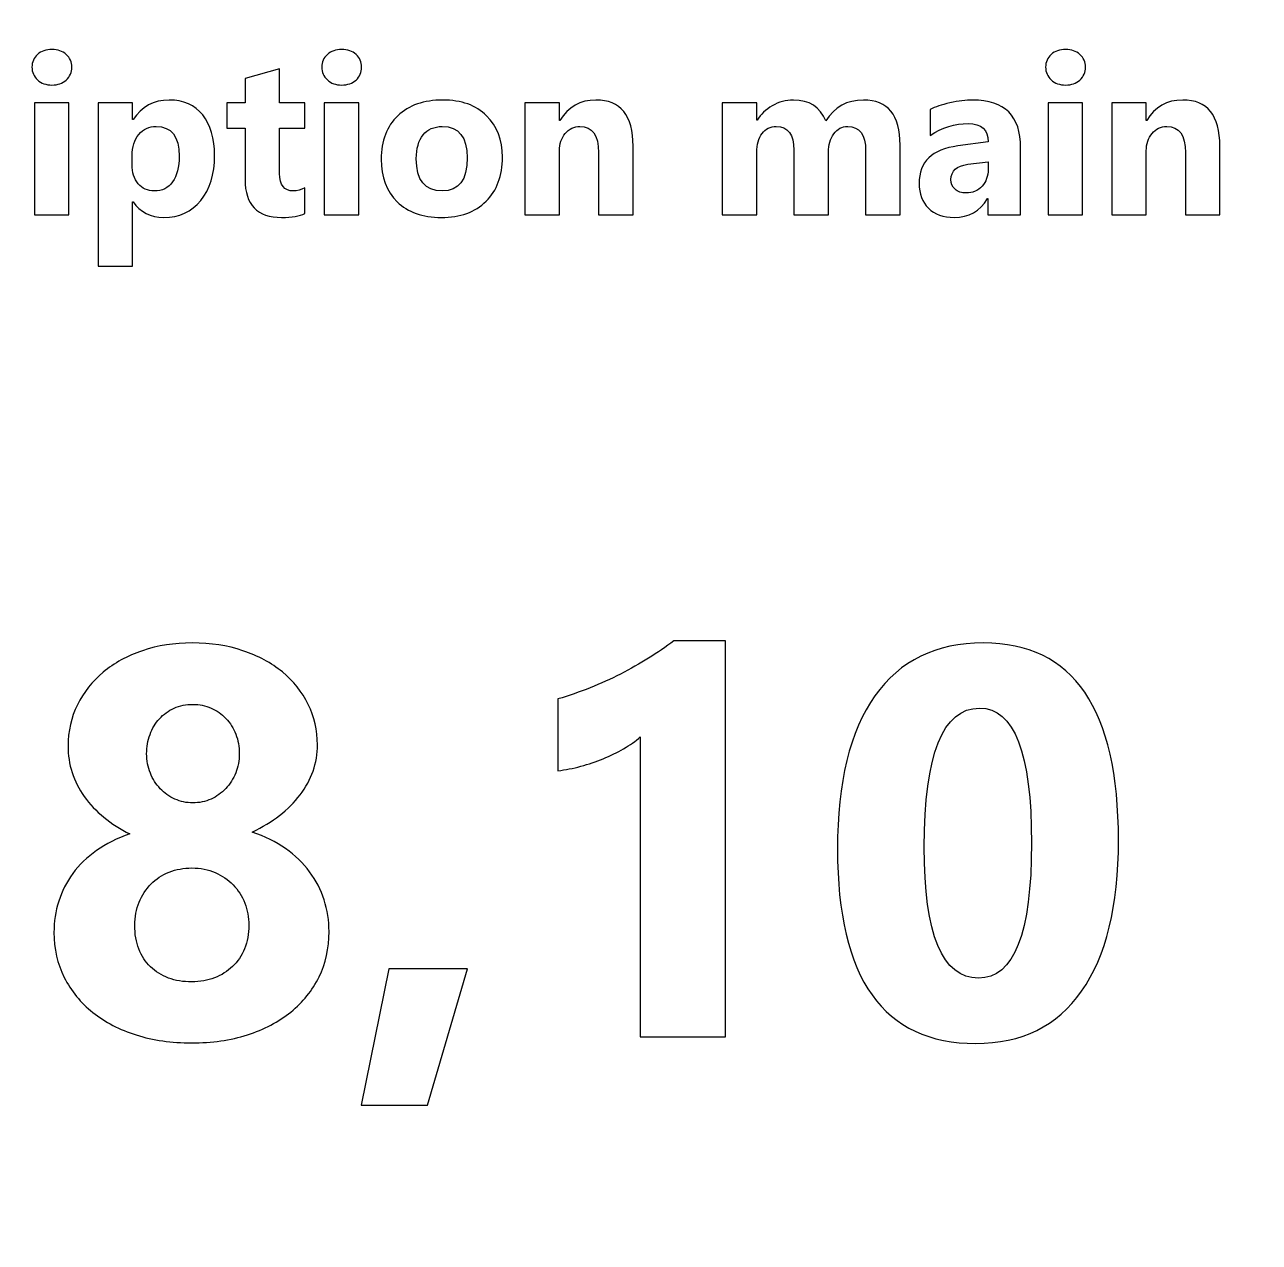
# Model space of a CAD drawing. Header units: centimetres. Extents: x -8 to 8, y -13.2 to 13.9.
# Drawn here: x -4.886 to -3.784, y -3.829 to -2.742 of the extents above; entities that cross this region are included whole.
import ezdxf

# ---------------------------------------------------------------- set-up
doc = ezdxf.new("R2010")
doc.units = ezdxf.units.CM
doc.header["$MEASUREMENT"] = 0
doc.layers.add('Layer 1', color=7, linetype='Continuous')

msp = doc.modelspace()

# ---------------------------------------------------------------- linework, layer by layer
at = {"layer": 'Layer 1', "lineweight": 100}
for points in [[(-5.85, -7.30005), (-5.85, -7.30005), (-5.85, 7.29995), (-5.85, 7.29995), (-5.85, 7.29995), (-5.85, 7.57609), (-5.62614, 7.79995), (-5.35, 7.79995), (-5.35, 7.79995), (-5.35, 7.79995), (5.35, 7.79995), (5.35, 7.79995), (5.35, 7.79995), (5.62614, 7.79995), (5.85, 7.57609), (5.85, 7.29995), (5.85, 7.29995), (5.85, 7.29995), (5.85, -7.30005), (5.85, -7.30005), (5.85, -7.30005), (5.85, -7.57619), (5.62614, -7.80005), (5.35, -7.80005), (5.35, -7.80005), (5.35, -7.80005), (-5.35, -7.80005), (-5.35, -7.80005), (-5.35, -7.80005), (-5.62614, -7.80005), (-5.85, -7.57619), (-5.85, -7.30005)], [(-5.85, -7.30005), (-5.85, -7.30005), (-5.85, 7.29995), (-5.85, 7.29995), (-5.85, 7.29995), (-5.85, 7.57609), (-5.62614, 7.79995), (-5.35, 7.79995), (-5.35, 7.79995), (-5.35, 7.79995), (2.95, 7.79995), (2.95, 7.79995), (2.95, 7.79995), (3.22614, 7.79995), (3.45, 7.57609), (3.45, 7.29995), (3.45, 7.29995), (3.45, 7.29995), (3.45, -7.30005), (3.45, -7.30005), (3.45, -7.30005), (3.45, -7.57619), (3.22614, -7.80005), (2.95, -7.80005), (2.95, -7.80005), (2.95, -7.80005), (-5.35, -7.80005), (-5.35, -7.80005), (-5.35, -7.80005), (-5.62614, -7.80005), (-5.85, -7.57619), (-5.85, -7.30005)]]:
    msp.add_open_spline(points, degree=3, knots=[0, 0, 0, 0, 0.1111111, 0.1111111, 0.1111111, 0.1111111, 0.2222222, 0.2222222, 0.2222222, 0.2222222, 0.3333333, 0.3333333, 0.3333333, 0.3333333, 0.4444444, 0.4444444, 0.4444444, 0.4444444, 0.5555556, 0.5555556, 0.5555556, 0.5555556, 0.6666667, 0.6666667, 0.6666667, 0.6666667, 0.7777778, 0.7777778, 0.7777778, 0.7777778, 1, 1, 1, 1], dxfattribs=at)
at = {"layer": 'Layer 1'}
for points, knots in [([(-4.86198, -2.79548), (-4.86718, -2.79548), (-4.87145, -2.79395), (-4.87475, -2.79085), (-4.87475, -2.79085), (-4.87808, -2.78775), (-4.87975, -2.78398), (-4.87975, -2.77948), (-4.87975, -2.77948), (-4.87975, -2.77485), (-4.87808, -2.77108), (-4.87475, -2.76815), (-4.87475, -2.76815), (-4.87145, -2.76521), (-4.86718, -2.76375), (-4.86198, -2.76375), (-4.86198, -2.76375), (-4.85668, -2.76375), (-4.85242, -2.76521), (-4.84912, -2.76815), (-4.84912, -2.76815), (-4.84585, -2.77108), (-4.84418, -2.77485), (-4.84418, -2.77948), (-4.84418, -2.77948), (-4.84418, -2.78415), (-4.84585, -2.78801), (-4.84912, -2.79101), (-4.84912, -2.79101), (-4.85242, -2.79398), (-4.85668, -2.79548), (-4.86198, -2.79548)], [0, 0, 0, 0, 0.1111111, 0.1111111, 0.1111111, 0.1111111, 0.2222222, 0.2222222, 0.2222222, 0.2222222, 0.3333333, 0.3333333, 0.3333333, 0.3333333, 0.4444444, 0.4444444, 0.4444444, 0.4444444, 0.5555556, 0.5555556, 0.5555556, 0.5555556, 0.6666667, 0.6666667, 0.6666667, 0.6666667, 0.7777778, 0.7777778, 0.7777778, 0.7777778, 1, 1, 1, 1]), ([(-4.6033, -2.79548), (-4.6085, -2.79548), (-4.61277, -2.79395), (-4.61607, -2.79085), (-4.61607, -2.79085), (-4.6194, -2.78775), (-4.62107, -2.78398), (-4.62107, -2.77948), (-4.62107, -2.77948), (-4.62107, -2.77485), (-4.6194, -2.77108), (-4.61607, -2.76815), (-4.61607, -2.76815), (-4.61277, -2.76521), (-4.6085, -2.76375), (-4.6033, -2.76375), (-4.6033, -2.76375), (-4.598, -2.76375), (-4.59374, -2.76521), (-4.59044, -2.76815), (-4.59044, -2.76815), (-4.58717, -2.77108), (-4.5855, -2.77485), (-4.5855, -2.77948), (-4.5855, -2.77948), (-4.5855, -2.78415), (-4.58717, -2.78801), (-4.59044, -2.79101), (-4.59044, -2.79101), (-4.59374, -2.79398), (-4.598, -2.79548), (-4.6033, -2.79548)], [0, 0, 0, 0, 0.1111111, 0.1111111, 0.1111111, 0.1111111, 0.2222222, 0.2222222, 0.2222222, 0.2222222, 0.3333333, 0.3333333, 0.3333333, 0.3333333, 0.4444444, 0.4444444, 0.4444444, 0.4444444, 0.5555556, 0.5555556, 0.5555556, 0.5555556, 0.6666667, 0.6666667, 0.6666667, 0.6666667, 0.7777778, 0.7777778, 0.7777778, 0.7777778, 1, 1, 1, 1]), ([(-3.95727, -2.79548), (-3.96247, -2.79548), (-3.96674, -2.79395), (-3.97004, -2.79085), (-3.97004, -2.79085), (-3.97337, -2.78775), (-3.97504, -2.78398), (-3.97504, -2.77948), (-3.97504, -2.77948), (-3.97504, -2.77485), (-3.97337, -2.77108), (-3.97004, -2.76815), (-3.97004, -2.76815), (-3.96674, -2.76521), (-3.96247, -2.76375), (-3.95727, -2.76375), (-3.95727, -2.76375), (-3.95197, -2.76375), (-3.94771, -2.76521), (-3.94441, -2.76815), (-3.94441, -2.76815), (-3.94114, -2.77108), (-3.93947, -2.77485), (-3.93947, -2.77948), (-3.93947, -2.77948), (-3.93947, -2.78415), (-3.94114, -2.78801), (-3.94441, -2.79101), (-3.94441, -2.79101), (-3.94771, -2.79398), (-3.95197, -2.79548), (-3.95727, -2.79548)], [0, 0, 0, 0, 0.1111111, 0.1111111, 0.1111111, 0.1111111, 0.2222222, 0.2222222, 0.2222222, 0.2222222, 0.3333333, 0.3333333, 0.3333333, 0.3333333, 0.4444444, 0.4444444, 0.4444444, 0.4444444, 0.5555556, 0.5555556, 0.5555556, 0.5555556, 0.6666667, 0.6666667, 0.6666667, 0.6666667, 0.7777778, 0.7777778, 0.7777778, 0.7777778, 1, 1, 1, 1]), ([(-4.6363, -2.91013), (-4.64087, -2.91253), (-4.64774, -2.91373), (-4.6569, -2.91373), (-4.6569, -2.91373), (-4.67863, -2.91373), (-4.68953, -2.90243), (-4.68953, -2.87987), (-4.68953, -2.87987), (-4.68953, -2.87987), (-4.68953, -2.83407), (-4.68953, -2.83407), (-4.68953, -2.83407), (-4.68953, -2.83407), (-4.70573, -2.83407), (-4.70573, -2.83407), (-4.70573, -2.83407), (-4.70573, -2.83407), (-4.70573, -2.81131), (-4.70573, -2.81131), (-4.70573, -2.81131), (-4.70573, -2.81131), (-4.68953, -2.81131), (-4.68953, -2.81131), (-4.68953, -2.81131), (-4.68953, -2.81131), (-4.68953, -2.78975), (-4.68953, -2.78975), (-4.68953, -2.78975), (-4.68953, -2.78975), (-4.65877, -2.78095), (-4.65877, -2.78095), (-4.65877, -2.78095), (-4.65877, -2.78095), (-4.65877, -2.81131), (-4.65877, -2.81131), (-4.65877, -2.81131), (-4.65877, -2.81131), (-4.6363, -2.81131), (-4.6363, -2.81131), (-4.6363, -2.81131), (-4.6363, -2.81131), (-4.6363, -2.83407), (-4.6363, -2.83407), (-4.6363, -2.83407), (-4.6363, -2.83407), (-4.65877, -2.83407), (-4.65877, -2.83407), (-4.65877, -2.83407), (-4.65877, -2.83407), (-4.65877, -2.8745), (-4.65877, -2.8745), (-4.65877, -2.8745), (-4.65877, -2.8849), (-4.65464, -2.8901), (-4.64637, -2.8901), (-4.64637, -2.8901), (-4.6431, -2.8901), (-4.63974, -2.88917), (-4.6363, -2.88727), (-4.6363, -2.88727), (-4.6363, -2.88727), (-4.6363, -2.91013), (-4.6363, -2.91013)], [0, 0, 0, 0, 0.0588235, 0.0588235, 0.0588235, 0.0588235, 0.1176471, 0.1176471, 0.1176471, 0.1176471, 0.1764706, 0.1764706, 0.1764706, 0.1764706, 0.2352941, 0.2352941, 0.2352941, 0.2352941, 0.2941176, 0.2941176, 0.2941176, 0.2941176, 0.3529412, 0.3529412, 0.3529412, 0.3529412, 0.4117647, 0.4117647, 0.4117647, 0.4117647, 0.4705882, 0.4705882, 0.4705882, 0.4705882, 0.5294118, 0.5294118, 0.5294118, 0.5294118, 0.5882353, 0.5882353, 0.5882353, 0.5882353, 0.6470588, 0.6470588, 0.6470588, 0.6470588, 0.7058824, 0.7058824, 0.7058824, 0.7058824, 0.7647059, 0.7647059, 0.7647059, 0.7647059, 0.8235294, 0.8235294, 0.8235294, 0.8235294, 0.8823529, 0.8823529, 0.8823529, 0.8823529, 1, 1, 1, 1]), ([(-4.78952, -2.89967), (-4.78952, -2.89967), (-4.78992, -2.89967), (-4.78992, -2.89967), (-4.78992, -2.89967), (-4.78992, -2.89967), (-4.78992, -2.9573), (-4.78992, -2.9573), (-4.78992, -2.9573), (-4.78992, -2.9573), (-4.82075, -2.9573), (-4.82075, -2.9573), (-4.82075, -2.9573), (-4.82075, -2.9573), (-4.82075, -2.81131), (-4.82075, -2.81131), (-4.82075, -2.81131), (-4.82075, -2.81131), (-4.78992, -2.81131), (-4.78992, -2.81131), (-4.78992, -2.81131), (-4.78992, -2.81131), (-4.78992, -2.82634), (-4.78992, -2.82634), (-4.78992, -2.82634), (-4.78992, -2.82634), (-4.78952, -2.82634), (-4.78952, -2.82634), (-4.78952, -2.82634), (-4.78189, -2.81471), (-4.77119, -2.80888), (-4.75739, -2.80888), (-4.75739, -2.80888), (-4.74443, -2.80888), (-4.73443, -2.81331), (-4.72736, -2.82221), (-4.72736, -2.82221), (-4.72029, -2.83107), (-4.71676, -2.84317), (-4.71676, -2.85847), (-4.71676, -2.85847), (-4.71676, -2.87514), (-4.72089, -2.8885), (-4.72913, -2.8986), (-4.72913, -2.8986), (-4.73736, -2.9087), (-4.74833, -2.91373), (-4.76199, -2.91373), (-4.76199, -2.91373), (-4.77402, -2.91373), (-4.78319, -2.90907), (-4.78952, -2.89967)], [0, 0, 0, 0, 0.0714286, 0.0714286, 0.0714286, 0.0714286, 0.1428571, 0.1428571, 0.1428571, 0.1428571, 0.2142857, 0.2142857, 0.2142857, 0.2142857, 0.2857143, 0.2857143, 0.2857143, 0.2857143, 0.3571429, 0.3571429, 0.3571429, 0.3571429, 0.4285714, 0.4285714, 0.4285714, 0.4285714, 0.5, 0.5, 0.5, 0.5, 0.5714286, 0.5714286, 0.5714286, 0.5714286, 0.6428571, 0.6428571, 0.6428571, 0.6428571, 0.7142857, 0.7142857, 0.7142857, 0.7142857, 0.7857143, 0.7857143, 0.7857143, 0.7857143, 0.8571429, 0.8571429, 0.8571429, 0.8571429, 1, 1, 1, 1]), ([(-4.51444, -2.91373), (-4.53111, -2.91373), (-4.54421, -2.90907), (-4.55374, -2.89973), (-4.55374, -2.89973), (-4.56327, -2.8904), (-4.56804, -2.8777), (-4.56804, -2.8617), (-4.56804, -2.8617), (-4.56804, -2.84517), (-4.5631, -2.83221), (-4.55321, -2.82288), (-4.55321, -2.82288), (-4.54331, -2.81354), (-4.52991, -2.80888), (-4.51308, -2.80888), (-4.51308, -2.80888), (-4.49648, -2.80888), (-4.48345, -2.81354), (-4.47401, -2.82288), (-4.47401, -2.82288), (-4.46458, -2.83221), (-4.45985, -2.84457), (-4.45985, -2.85994), (-4.45985, -2.85994), (-4.45985, -2.87654), (-4.46471, -2.88967), (-4.47445, -2.8993), (-4.47445, -2.8993), (-4.48418, -2.90893), (-4.49751, -2.91373), (-4.51444, -2.91373)], [0, 0, 0, 0, 0.1111111, 0.1111111, 0.1111111, 0.1111111, 0.2222222, 0.2222222, 0.2222222, 0.2222222, 0.3333333, 0.3333333, 0.3333333, 0.3333333, 0.4444444, 0.4444444, 0.4444444, 0.4444444, 0.5555556, 0.5555556, 0.5555556, 0.5555556, 0.6666667, 0.6666667, 0.6666667, 0.6666667, 0.7777778, 0.7777778, 0.7777778, 0.7777778, 1, 1, 1, 1]), ([(-4.34326, -2.9113), (-4.34326, -2.9113), (-4.37403, -2.9113), (-4.37403, -2.9113), (-4.37403, -2.9113), (-4.37403, -2.9113), (-4.37403, -2.85574), (-4.37403, -2.85574), (-4.37403, -2.85574), (-4.37403, -2.84024), (-4.37956, -2.83251), (-4.39063, -2.83251), (-4.39063, -2.83251), (-4.39596, -2.83251), (-4.40036, -2.83454), (-4.40379, -2.83864), (-4.40379, -2.83864), (-4.40726, -2.84274), (-4.40899, -2.84797), (-4.40899, -2.85427), (-4.40899, -2.85427), (-4.40899, -2.85427), (-4.40899, -2.9113), (-4.40899, -2.9113), (-4.40899, -2.9113), (-4.40899, -2.9113), (-4.43982, -2.9113), (-4.43982, -2.9113), (-4.43982, -2.9113), (-4.43982, -2.9113), (-4.43982, -2.81131), (-4.43982, -2.81131), (-4.43982, -2.81131), (-4.43982, -2.81131), (-4.40899, -2.81131), (-4.40899, -2.81131), (-4.40899, -2.81131), (-4.40899, -2.81131), (-4.40899, -2.82714), (-4.40899, -2.82714), (-4.40899, -2.82714), (-4.40899, -2.82714), (-4.40859, -2.82714), (-4.40859, -2.82714), (-4.40859, -2.82714), (-4.40123, -2.81494), (-4.39053, -2.80888), (-4.37646, -2.80888), (-4.37646, -2.80888), (-4.35433, -2.80888), (-4.34326, -2.82261), (-4.34326, -2.85007), (-4.34326, -2.85007), (-4.34326, -2.85007), (-4.34326, -2.9113), (-4.34326, -2.9113)], [0, 0, 0, 0, 0.0666667, 0.0666667, 0.0666667, 0.0666667, 0.1333333, 0.1333333, 0.1333333, 0.1333333, 0.2, 0.2, 0.2, 0.2, 0.2666667, 0.2666667, 0.2666667, 0.2666667, 0.3333333, 0.3333333, 0.3333333, 0.3333333, 0.4, 0.4, 0.4, 0.4, 0.4666667, 0.4666667, 0.4666667, 0.4666667, 0.5333333, 0.5333333, 0.5333333, 0.5333333, 0.6, 0.6, 0.6, 0.6, 0.6666667, 0.6666667, 0.6666667, 0.6666667, 0.7333333, 0.7333333, 0.7333333, 0.7333333, 0.8, 0.8, 0.8, 0.8, 0.8666667, 0.8666667, 0.8666667, 0.8666667, 1, 1, 1, 1]), ([(-4.10492, -2.9113), (-4.10492, -2.9113), (-4.13568, -2.9113), (-4.13568, -2.9113), (-4.13568, -2.9113), (-4.13568, -2.9113), (-4.13568, -2.85427), (-4.13568, -2.85427), (-4.13568, -2.85427), (-4.13568, -2.83974), (-4.14102, -2.83251), (-4.15168, -2.83251), (-4.15168, -2.83251), (-4.15675, -2.83251), (-4.16088, -2.83467), (-4.16408, -2.83904), (-4.16408, -2.83904), (-4.16728, -2.84341), (-4.16888, -2.84884), (-4.16888, -2.85534), (-4.16888, -2.85534), (-4.16888, -2.85534), (-4.16888, -2.9113), (-4.16888, -2.9113), (-4.16888, -2.9113), (-4.16888, -2.9113), (-4.19971, -2.9113), (-4.19971, -2.9113), (-4.19971, -2.9113), (-4.19971, -2.9113), (-4.19971, -2.85367), (-4.19971, -2.85367), (-4.19971, -2.85367), (-4.19971, -2.83957), (-4.20498, -2.83251), (-4.21544, -2.83251), (-4.21544, -2.83251), (-4.22071, -2.83251), (-4.22494, -2.83457), (-4.22807, -2.83874), (-4.22807, -2.83874), (-4.23124, -2.84291), (-4.23284, -2.84857), (-4.23284, -2.85574), (-4.23284, -2.85574), (-4.23284, -2.85574), (-4.23284, -2.9113), (-4.23284, -2.9113), (-4.23284, -2.9113), (-4.23284, -2.9113), (-4.26367, -2.9113), (-4.26367, -2.9113), (-4.26367, -2.9113), (-4.26367, -2.9113), (-4.26367, -2.81131), (-4.26367, -2.81131), (-4.26367, -2.81131), (-4.26367, -2.81131), (-4.23284, -2.81131), (-4.23284, -2.81131), (-4.23284, -2.81131), (-4.23284, -2.81131), (-4.23284, -2.82694), (-4.23284, -2.82694), (-4.23284, -2.82694), (-4.23284, -2.82694), (-4.23244, -2.82694), (-4.23244, -2.82694), (-4.23244, -2.82694), (-4.22924, -2.82161), (-4.22478, -2.81724), (-4.21901, -2.81391), (-4.21901, -2.81391), (-4.21324, -2.81054), (-4.20694, -2.80888), (-4.20011, -2.80888), (-4.20011, -2.80888), (-4.18598, -2.80888), (-4.17631, -2.81508), (-4.17111, -2.82751), (-4.17111, -2.82751), (-4.16348, -2.81508), (-4.15232, -2.80888), (-4.13752, -2.80888), (-4.13752, -2.80888), (-4.11579, -2.80888), (-4.10492, -2.82228), (-4.10492, -2.84911), (-4.10492, -2.84911), (-4.10492, -2.84911), (-4.10492, -2.9113), (-4.10492, -2.9113)], [0, 0, 0, 0, 0.0416667, 0.0416667, 0.0416667, 0.0416667, 0.0833333, 0.0833333, 0.0833333, 0.0833333, 0.125, 0.125, 0.125, 0.125, 0.1666667, 0.1666667, 0.1666667, 0.1666667, 0.2083333, 0.2083333, 0.2083333, 0.2083333, 0.25, 0.25, 0.25, 0.25, 0.2916667, 0.2916667, 0.2916667, 0.2916667, 0.3333333, 0.3333333, 0.3333333, 0.3333333, 0.375, 0.375, 0.375, 0.375, 0.4166667, 0.4166667, 0.4166667, 0.4166667, 0.4583333, 0.4583333, 0.4583333, 0.4583333, 0.5, 0.5, 0.5, 0.5, 0.5416667, 0.5416667, 0.5416667, 0.5416667, 0.5833333, 0.5833333, 0.5833333, 0.5833333, 0.625, 0.625, 0.625, 0.625, 0.6666667, 0.6666667, 0.6666667, 0.6666667, 0.7083333, 0.7083333, 0.7083333, 0.7083333, 0.75, 0.75, 0.75, 0.75, 0.7916667, 0.7916667, 0.7916667, 0.7916667, 0.8333333, 0.8333333, 0.8333333, 0.8333333, 0.875, 0.875, 0.875, 0.875, 0.9166667, 0.9166667, 0.9166667, 0.9166667, 1, 1, 1, 1]), ([(-3.9973, -2.9113), (-3.9973, -2.9113), (-4.0265, -2.9113), (-4.0265, -2.9113), (-4.0265, -2.9113), (-4.0265, -2.9113), (-4.0265, -2.89693), (-4.0265, -2.89693), (-4.0265, -2.89693), (-4.0265, -2.89693), (-4.0269, -2.89693), (-4.0269, -2.89693), (-4.0269, -2.89693), (-4.0336, -2.90813), (-4.04353, -2.91373), (-4.05669, -2.91373), (-4.05669, -2.91373), (-4.06639, -2.91373), (-4.07403, -2.911), (-4.07959, -2.9055), (-4.07959, -2.9055), (-4.08516, -2.9), (-4.08792, -2.89264), (-4.08792, -2.88347), (-4.08792, -2.88347), (-4.08792, -2.86407), (-4.07643, -2.85287), (-4.05346, -2.84987), (-4.05346, -2.84987), (-4.05346, -2.84987), (-4.0263, -2.84627), (-4.0263, -2.84627), (-4.0263, -2.84627), (-4.0263, -2.83534), (-4.03223, -2.82987), (-4.04409, -2.82987), (-4.04409, -2.82987), (-4.05599, -2.82987), (-4.06733, -2.83341), (-4.07806, -2.84051), (-4.07806, -2.84051), (-4.07806, -2.84051), (-4.07806, -2.81728), (-4.07806, -2.81728), (-4.07806, -2.81728), (-4.07376, -2.81504), (-4.06789, -2.81311), (-4.06043, -2.81141), (-4.06043, -2.81141), (-4.05299, -2.80971), (-4.04619, -2.80888), (-4.04006, -2.80888), (-4.04006, -2.80888), (-4.01156, -2.80888), (-3.9973, -2.82311), (-3.9973, -2.85154), (-3.9973, -2.85154), (-3.9973, -2.85154), (-3.9973, -2.9113), (-3.9973, -2.9113)], [0, 0, 0, 0, 0.0625, 0.0625, 0.0625, 0.0625, 0.125, 0.125, 0.125, 0.125, 0.1875, 0.1875, 0.1875, 0.1875, 0.25, 0.25, 0.25, 0.25, 0.3125, 0.3125, 0.3125, 0.3125, 0.375, 0.375, 0.375, 0.375, 0.4375, 0.4375, 0.4375, 0.4375, 0.5, 0.5, 0.5, 0.5, 0.5625, 0.5625, 0.5625, 0.5625, 0.625, 0.625, 0.625, 0.625, 0.6875, 0.6875, 0.6875, 0.6875, 0.75, 0.75, 0.75, 0.75, 0.8125, 0.8125, 0.8125, 0.8125, 0.875, 0.875, 0.875, 0.875, 1, 1, 1, 1]), ([(-3.81948, -2.9113), (-3.81948, -2.9113), (-3.85025, -2.9113), (-3.85025, -2.9113), (-3.85025, -2.9113), (-3.85025, -2.9113), (-3.85025, -2.85574), (-3.85025, -2.85574), (-3.85025, -2.85574), (-3.85025, -2.84024), (-3.85578, -2.83251), (-3.86685, -2.83251), (-3.86685, -2.83251), (-3.87218, -2.83251), (-3.87658, -2.83454), (-3.88001, -2.83864), (-3.88001, -2.83864), (-3.88348, -2.84274), (-3.88521, -2.84797), (-3.88521, -2.85427), (-3.88521, -2.85427), (-3.88521, -2.85427), (-3.88521, -2.9113), (-3.88521, -2.9113), (-3.88521, -2.9113), (-3.88521, -2.9113), (-3.91604, -2.9113), (-3.91604, -2.9113), (-3.91604, -2.9113), (-3.91604, -2.9113), (-3.91604, -2.81131), (-3.91604, -2.81131), (-3.91604, -2.81131), (-3.91604, -2.81131), (-3.88521, -2.81131), (-3.88521, -2.81131), (-3.88521, -2.81131), (-3.88521, -2.81131), (-3.88521, -2.82714), (-3.88521, -2.82714), (-3.88521, -2.82714), (-3.88521, -2.82714), (-3.88481, -2.82714), (-3.88481, -2.82714), (-3.88481, -2.82714), (-3.87745, -2.81494), (-3.86675, -2.80888), (-3.85268, -2.80888), (-3.85268, -2.80888), (-3.83055, -2.80888), (-3.81948, -2.82261), (-3.81948, -2.85007), (-3.81948, -2.85007), (-3.81948, -2.85007), (-3.81948, -2.9113), (-3.81948, -2.9113)], [0, 0, 0, 0, 0.0666667, 0.0666667, 0.0666667, 0.0666667, 0.1333333, 0.1333333, 0.1333333, 0.1333333, 0.2, 0.2, 0.2, 0.2, 0.2666667, 0.2666667, 0.2666667, 0.2666667, 0.3333333, 0.3333333, 0.3333333, 0.3333333, 0.4, 0.4, 0.4, 0.4, 0.4666667, 0.4666667, 0.4666667, 0.4666667, 0.5333333, 0.5333333, 0.5333333, 0.5333333, 0.6, 0.6, 0.6, 0.6, 0.6666667, 0.6666667, 0.6666667, 0.6666667, 0.7333333, 0.7333333, 0.7333333, 0.7333333, 0.8, 0.8, 0.8, 0.8, 0.8666667, 0.8666667, 0.8666667, 0.8666667, 1, 1, 1, 1]), ([(-4.84675, -2.9113), (-4.84675, -2.9113), (-4.87758, -2.9113), (-4.87758, -2.9113), (-4.87758, -2.9113), (-4.87758, -2.9113), (-4.87758, -2.81131), (-4.87758, -2.81131), (-4.87758, -2.81131), (-4.87758, -2.81131), (-4.84675, -2.81131), (-4.84675, -2.81131), (-4.84675, -2.81131), (-4.84675, -2.81131), (-4.84675, -2.9113), (-4.84675, -2.9113)], [0, 0, 0, 0, 0.2, 0.2, 0.2, 0.2, 0.4, 0.4, 0.4, 0.4, 0.6, 0.6, 0.6, 0.6, 1, 1, 1, 1]), ([(-4.58807, -2.9113), (-4.58807, -2.9113), (-4.6189, -2.9113), (-4.6189, -2.9113), (-4.6189, -2.9113), (-4.6189, -2.9113), (-4.6189, -2.81131), (-4.6189, -2.81131), (-4.6189, -2.81131), (-4.6189, -2.81131), (-4.58807, -2.81131), (-4.58807, -2.81131), (-4.58807, -2.81131), (-4.58807, -2.81131), (-4.58807, -2.9113), (-4.58807, -2.9113)], [0, 0, 0, 0, 0.2, 0.2, 0.2, 0.2, 0.4, 0.4, 0.4, 0.4, 0.6, 0.6, 0.6, 0.6, 1, 1, 1, 1]), ([(-3.94204, -2.9113), (-3.94204, -2.9113), (-3.97287, -2.9113), (-3.97287, -2.9113), (-3.97287, -2.9113), (-3.97287, -2.9113), (-3.97287, -2.81131), (-3.97287, -2.81131), (-3.97287, -2.81131), (-3.97287, -2.81131), (-3.94204, -2.81131), (-3.94204, -2.81131), (-3.94204, -2.81131), (-3.94204, -2.81131), (-3.94204, -2.9113), (-3.94204, -2.9113)], [0, 0, 0, 0, 0.2, 0.2, 0.2, 0.2, 0.4, 0.4, 0.4, 0.4, 0.6, 0.6, 0.6, 0.6, 1, 1, 1, 1]), ([(-4.79039, -2.85867), (-4.79039, -2.85867), (-4.79039, -2.86667), (-4.79039, -2.86667), (-4.79039, -2.86667), (-4.79039, -2.87357), (-4.78859, -2.8792), (-4.78492, -2.88357), (-4.78492, -2.88357), (-4.78129, -2.88794), (-4.77649, -2.8901), (-4.77056, -2.8901), (-4.77056, -2.8901), (-4.76356, -2.8901), (-4.75809, -2.8874), (-4.75422, -2.88197), (-4.75422, -2.88197), (-4.75036, -2.87654), (-4.74839, -2.86884), (-4.74839, -2.85887), (-4.74839, -2.85887), (-4.74839, -2.84127), (-4.75522, -2.83251), (-4.76892, -2.83251), (-4.76892, -2.83251), (-4.77522, -2.83251), (-4.78039, -2.83487), (-4.78439, -2.83967), (-4.78439, -2.83967), (-4.78839, -2.84447), (-4.79039, -2.85081), (-4.79039, -2.85867)], [0, 0, 0, 0, 0.1111111, 0.1111111, 0.1111111, 0.1111111, 0.2222222, 0.2222222, 0.2222222, 0.2222222, 0.3333333, 0.3333333, 0.3333333, 0.3333333, 0.4444444, 0.4444444, 0.4444444, 0.4444444, 0.5555556, 0.5555556, 0.5555556, 0.5555556, 0.6666667, 0.6666667, 0.6666667, 0.6666667, 0.7777778, 0.7777778, 0.7777778, 0.7777778, 1, 1, 1, 1]), ([(-4.51364, -2.83251), (-4.52094, -2.83251), (-4.52661, -2.83501), (-4.53064, -2.84001), (-4.53064, -2.84001), (-4.53467, -2.84504), (-4.53671, -2.85214), (-4.53671, -2.8613), (-4.53671, -2.8613), (-4.53671, -2.8805), (-4.52894, -2.8901), (-4.51344, -2.8901), (-4.51344, -2.8901), (-4.49868, -2.8901), (-4.49128, -2.88024), (-4.49128, -2.86054), (-4.49128, -2.86054), (-4.49128, -2.84184), (-4.49874, -2.83251), (-4.51364, -2.83251)], [0, 0, 0, 0, 0.1666667, 0.1666667, 0.1666667, 0.1666667, 0.3333333, 0.3333333, 0.3333333, 0.3333333, 0.5, 0.5, 0.5, 0.5, 0.6666667, 0.6666667, 0.6666667, 0.6666667, 1, 1, 1, 1]), ([(-4.0263, -2.87067), (-4.0263, -2.87067), (-4.0263, -2.86394), (-4.0263, -2.86394), (-4.0263, -2.86394), (-4.0263, -2.86394), (-4.04446, -2.86627), (-4.04446, -2.86627), (-4.04446, -2.86627), (-4.05449, -2.86757), (-4.05949, -2.8721), (-4.05949, -2.87987), (-4.05949, -2.87987), (-4.05949, -2.88337), (-4.05829, -2.88627), (-4.05586, -2.8885), (-4.05586, -2.8885), (-4.05339, -2.89074), (-4.05009, -2.89187), (-4.04593, -2.89187), (-4.04593, -2.89187), (-4.04013, -2.89187), (-4.03543, -2.88987), (-4.03176, -2.88587), (-4.03176, -2.88587), (-4.02813, -2.88187), (-4.0263, -2.8768), (-4.0263, -2.87067)], [0, 0, 0, 0, 0.125, 0.125, 0.125, 0.125, 0.25, 0.25, 0.25, 0.25, 0.375, 0.375, 0.375, 0.375, 0.5, 0.5, 0.5, 0.5, 0.625, 0.625, 0.625, 0.625, 0.75, 0.75, 0.75, 0.75, 1, 1, 1, 1]), ([(-4.86011, -3.55226), (-4.86011, -3.54263), (-4.85871, -3.53332), (-4.85583, -3.52443), (-4.85583, -3.52443), (-4.85303, -3.51546), (-4.84883, -3.50723), (-4.84324, -3.49958), (-4.84324, -3.49958), (-4.83756, -3.49192), (-4.83056, -3.48509), (-4.82208, -3.47908), (-4.82208, -3.47908), (-4.81369, -3.47307), (-4.80373, -3.46813), (-4.79228, -3.46426), (-4.79228, -3.46426), (-4.80982, -3.45554), (-4.8234, -3.44443), (-4.83303, -3.43085), (-4.83303, -3.43085), (-4.84274, -3.41726), (-4.84752, -3.4022), (-4.84752, -3.38566), (-4.84752, -3.38566), (-4.84752, -3.37249), (-4.8448, -3.36022), (-4.8392, -3.34895), (-4.8392, -3.34895), (-4.83369, -3.33775), (-4.82603, -3.32804), (-4.81615, -3.31981), (-4.81615, -3.31981), (-4.80636, -3.31158), (-4.79467, -3.30524), (-4.78109, -3.30063), (-4.78109, -3.30063), (-4.76751, -3.29602), (-4.75269, -3.29371), (-4.73664, -3.29371), (-4.73664, -3.29371), (-4.72018, -3.29371), (-4.7052, -3.29602), (-4.69153, -3.30063), (-4.69153, -3.30063), (-4.67787, -3.30524), (-4.6661, -3.31158), (-4.65622, -3.31964), (-4.65622, -3.31964), (-4.64626, -3.32779), (-4.63861, -3.33742), (-4.63318, -3.34853), (-4.63318, -3.34853), (-4.62766, -3.35956), (-4.62494, -3.37166), (-4.62494, -3.38467), (-4.62494, -3.38467), (-4.62494, -3.40105), (-4.63013, -3.41595), (-4.64042, -3.42936), (-4.64042, -3.42936), (-4.65071, -3.44286), (-4.66487, -3.45389), (-4.68306, -3.46254), (-4.68306, -3.46254), (-4.67178, -3.4664), (-4.6619, -3.47134), (-4.65342, -3.47735), (-4.65342, -3.47735), (-4.64486, -3.48344), (-4.6377, -3.49027), (-4.63194, -3.49801), (-4.63194, -3.49801), (-4.62618, -3.50575), (-4.62182, -3.51415), (-4.61894, -3.5232), (-4.61894, -3.5232), (-4.61605, -3.53225), (-4.61457, -3.54172), (-4.61457, -3.55151), (-4.61457, -3.55151), (-4.61457, -3.56633), (-4.61754, -3.57983), (-4.62355, -3.59193), (-4.62355, -3.59193), (-4.62947, -3.60403), (-4.63787, -3.61448), (-4.64873, -3.62329), (-4.64873, -3.62329), (-4.6596, -3.63202), (-4.67252, -3.63885), (-4.6875, -3.6437), (-4.6875, -3.6437), (-4.70256, -3.64848), (-4.71919, -3.65086), (-4.7373, -3.65086), (-4.7373, -3.65086), (-4.75516, -3.65086), (-4.77162, -3.64856), (-4.7866, -3.64379), (-4.7866, -3.64379), (-4.80167, -3.63901), (-4.81459, -3.63234), (-4.82546, -3.62362), (-4.82546, -3.62362), (-4.83632, -3.61498), (-4.8448, -3.60452), (-4.85089, -3.59242), (-4.85089, -3.59242), (-4.85706, -3.58024), (-4.86011, -3.56691), (-4.86011, -3.55226)], [0, 0, 0, 0, 0.0344828, 0.0344828, 0.0344828, 0.0344828, 0.0689655, 0.0689655, 0.0689655, 0.0689655, 0.1034483, 0.1034483, 0.1034483, 0.1034483, 0.137931, 0.137931, 0.137931, 0.137931, 0.1724138, 0.1724138, 0.1724138, 0.1724138, 0.2068966, 0.2068966, 0.2068966, 0.2068966, 0.2413793, 0.2413793, 0.2413793, 0.2413793, 0.2758621, 0.2758621, 0.2758621, 0.2758621, 0.3103448, 0.3103448, 0.3103448, 0.3103448, 0.3448276, 0.3448276, 0.3448276, 0.3448276, 0.3793103, 0.3793103, 0.3793103, 0.3793103, 0.4137931, 0.4137931, 0.4137931, 0.4137931, 0.4482759, 0.4482759, 0.4482759, 0.4482759, 0.4827586, 0.4827586, 0.4827586, 0.4827586, 0.5172414, 0.5172414, 0.5172414, 0.5172414, 0.5517241, 0.5517241, 0.5517241, 0.5517241, 0.5862069, 0.5862069, 0.5862069, 0.5862069, 0.6206897, 0.6206897, 0.6206897, 0.6206897, 0.6551724, 0.6551724, 0.6551724, 0.6551724, 0.6896552, 0.6896552, 0.6896552, 0.6896552, 0.7241379, 0.7241379, 0.7241379, 0.7241379, 0.7586207, 0.7586207, 0.7586207, 0.7586207, 0.7931034, 0.7931034, 0.7931034, 0.7931034, 0.8275862, 0.8275862, 0.8275862, 0.8275862, 0.862069, 0.862069, 0.862069, 0.862069, 0.8965517, 0.8965517, 0.8965517, 0.8965517, 0.9310345, 0.9310345, 0.9310345, 0.9310345, 1, 1, 1, 1]), ([(-4.26079, -3.29182), (-4.26079, -3.29182), (-4.26079, -3.64535), (-4.26079, -3.64535), (-4.26079, -3.64535), (-4.26079, -3.64535), (-4.33677, -3.64535), (-4.33677, -3.64535), (-4.33677, -3.64535), (-4.33677, -3.64535), (-4.33677, -3.37767), (-4.33677, -3.37767), (-4.33677, -3.37767), (-4.34097, -3.38138), (-4.3459, -3.38483), (-4.35167, -3.38813), (-4.35167, -3.38813), (-4.35735, -3.39142), (-4.36344, -3.39446), (-4.36986, -3.3971), (-4.36986, -3.3971), (-4.37628, -3.39973), (-4.38294, -3.40195), (-4.38986, -3.40385), (-4.38986, -3.40385), (-4.39677, -3.40566), (-4.4036, -3.40698), (-4.41035, -3.4078), (-4.41035, -3.4078), (-4.41035, -3.4078), (-4.41035, -3.34368), (-4.41035, -3.34368), (-4.41035, -3.34368), (-4.3906, -3.33792), (-4.37191, -3.33051), (-4.35438, -3.32145), (-4.35438, -3.32145), (-4.33685, -3.31248), (-4.32105, -3.3026), (-4.30689, -3.29182), (-4.30689, -3.29182), (-4.30689, -3.29182), (-4.26079, -3.29182), (-4.26079, -3.29182)], [0, 0, 0, 0, 0.0833333, 0.0833333, 0.0833333, 0.0833333, 0.1666667, 0.1666667, 0.1666667, 0.1666667, 0.25, 0.25, 0.25, 0.25, 0.3333333, 0.3333333, 0.3333333, 0.3333333, 0.4166667, 0.4166667, 0.4166667, 0.4166667, 0.5, 0.5, 0.5, 0.5, 0.5833333, 0.5833333, 0.5833333, 0.5833333, 0.6666667, 0.6666667, 0.6666667, 0.6666667, 0.75, 0.75, 0.75, 0.75, 0.8333333, 0.8333333, 0.8333333, 0.8333333, 1, 1, 1, 1]), ([(-4.03732, -3.65136), (-4.11963, -3.65136), (-4.16078, -3.59358), (-4.16078, -3.47801), (-4.16078, -3.47801), (-4.16078, -3.41801), (-4.14967, -3.37232), (-4.12736, -3.34088), (-4.12736, -3.34088), (-4.10514, -3.30944), (-4.07279, -3.29371), (-4.03057, -3.29371), (-4.03057, -3.29371), (-3.95015, -3.29371), (-3.90998, -3.35249), (-3.90998, -3.47003), (-3.90998, -3.47003), (-3.90998, -3.52855), (-3.92093, -3.57341), (-3.9429, -3.60461), (-3.9429, -3.60461), (-3.9648, -3.6358), (-3.99632, -3.65136), (-4.03732, -3.65136)], [0, 0, 0, 0, 0.1428571, 0.1428571, 0.1428571, 0.1428571, 0.2857143, 0.2857143, 0.2857143, 0.2857143, 0.4285714, 0.4285714, 0.4285714, 0.4285714, 0.5714286, 0.5714286, 0.5714286, 0.5714286, 0.7142857, 0.7142857, 0.7142857, 0.7142857, 1, 1, 1, 1]), ([(-4.77739, -3.39265), (-4.77739, -3.39874), (-4.77632, -3.40451), (-4.77409, -3.40986), (-4.77409, -3.40986), (-4.77195, -3.41529), (-4.76899, -3.4199), (-4.76529, -3.42385), (-4.76529, -3.42385), (-4.76158, -3.4278), (-4.75722, -3.43085), (-4.7522, -3.43315), (-4.7522, -3.43315), (-4.7471, -3.43537), (-4.74174, -3.43653), (-4.73615, -3.43653), (-4.73615, -3.43653), (-4.7303, -3.43653), (-4.72495, -3.43537), (-4.71993, -3.43315), (-4.71993, -3.43315), (-4.71499, -3.43085), (-4.71063, -3.42772), (-4.70684, -3.42377), (-4.70684, -3.42377), (-4.70306, -3.41973), (-4.7001, -3.41504), (-4.69787, -3.40977), (-4.69787, -3.40977), (-4.69573, -3.40442), (-4.69466, -3.39874), (-4.69466, -3.39265), (-4.69466, -3.39265), (-4.69466, -3.38632), (-4.69573, -3.38055), (-4.69779, -3.37512), (-4.69779, -3.37512), (-4.69985, -3.36977), (-4.70281, -3.36508), (-4.7066, -3.36113), (-4.7066, -3.36113), (-4.71038, -3.35718), (-4.71475, -3.35413), (-4.71985, -3.35191), (-4.71985, -3.35191), (-4.72487, -3.3496), (-4.7303, -3.34853), (-4.73615, -3.34853), (-4.73615, -3.34853), (-4.74224, -3.34853), (-4.74784, -3.34969), (-4.75286, -3.35199), (-4.75286, -3.35199), (-4.75796, -3.3543), (-4.76232, -3.35742), (-4.76594, -3.36137), (-4.76594, -3.36137), (-4.76957, -3.36533), (-4.77236, -3.37002), (-4.77434, -3.37537), (-4.77434, -3.37537), (-4.7764, -3.3808), (-4.77739, -3.38648), (-4.77739, -3.39265)], [0, 0, 0, 0, 0.0588235, 0.0588235, 0.0588235, 0.0588235, 0.1176471, 0.1176471, 0.1176471, 0.1176471, 0.1764706, 0.1764706, 0.1764706, 0.1764706, 0.2352941, 0.2352941, 0.2352941, 0.2352941, 0.2941176, 0.2941176, 0.2941176, 0.2941176, 0.3529412, 0.3529412, 0.3529412, 0.3529412, 0.4117647, 0.4117647, 0.4117647, 0.4117647, 0.4705882, 0.4705882, 0.4705882, 0.4705882, 0.5294118, 0.5294118, 0.5294118, 0.5294118, 0.5882353, 0.5882353, 0.5882353, 0.5882353, 0.6470588, 0.6470588, 0.6470588, 0.6470588, 0.7058824, 0.7058824, 0.7058824, 0.7058824, 0.7647059, 0.7647059, 0.7647059, 0.7647059, 0.8235294, 0.8235294, 0.8235294, 0.8235294, 0.8823529, 0.8823529, 0.8823529, 0.8823529, 1, 1, 1, 1]), ([(-4.03394, -3.35191), (-4.06687, -3.35191), (-4.08333, -3.39323), (-4.08333, -3.47603), (-4.08333, -3.47603), (-4.08333, -3.55407), (-4.06719, -3.593), (-4.03493, -3.593), (-4.03493, -3.593), (-4.0034, -3.593), (-3.9876, -3.55283), (-3.9876, -3.47241), (-3.9876, -3.47241), (-3.9876, -3.39208), (-4.00307, -3.35191), (-4.03394, -3.35191)], [0, 0, 0, 0, 0.2, 0.2, 0.2, 0.2, 0.4, 0.4, 0.4, 0.4, 0.6, 0.6, 0.6, 0.6, 1, 1, 1, 1]), ([(-4.788, -3.54575), (-4.788, -3.55365), (-4.78677, -3.56073), (-4.78438, -3.56699), (-4.78438, -3.56699), (-4.78191, -3.57324), (-4.77846, -3.57851), (-4.77401, -3.58288), (-4.77401, -3.58288), (-4.76948, -3.58724), (-4.76413, -3.59053), (-4.75796, -3.59292), (-4.75796, -3.59292), (-4.75179, -3.59522), (-4.74479, -3.59637), (-4.73705, -3.59637), (-4.73705, -3.59637), (-4.72973, -3.59637), (-4.7229, -3.59522), (-4.71672, -3.59275), (-4.71672, -3.59275), (-4.71055, -3.59037), (-4.7052, -3.58699), (-4.70067, -3.58263), (-4.70067, -3.58263), (-4.69614, -3.57835), (-4.6926, -3.573), (-4.69005, -3.56674), (-4.69005, -3.56674), (-4.6875, -3.56049), (-4.68618, -3.55349), (-4.68618, -3.54575), (-4.68618, -3.54575), (-4.68618, -3.53884), (-4.68742, -3.53225), (-4.68981, -3.526), (-4.68981, -3.526), (-4.69228, -3.51974), (-4.69573, -3.51431), (-4.70018, -3.5097), (-4.70018, -3.5097), (-4.7047, -3.50509), (-4.71005, -3.50147), (-4.71623, -3.49875), (-4.71623, -3.49875), (-4.7224, -3.49604), (-4.7294, -3.49464), (-4.73705, -3.49464), (-4.73705, -3.49464), (-4.7443, -3.49464), (-4.75105, -3.49587), (-4.75738, -3.49834), (-4.75738, -3.49834), (-4.76364, -3.50089), (-4.76899, -3.50443), (-4.77352, -3.50896), (-4.77352, -3.50896), (-4.77804, -3.51357), (-4.7815, -3.519), (-4.78414, -3.52526), (-4.78414, -3.52526), (-4.78669, -3.53151), (-4.788, -3.53834), (-4.788, -3.54575)], [0, 0, 0, 0, 0.0588235, 0.0588235, 0.0588235, 0.0588235, 0.1176471, 0.1176471, 0.1176471, 0.1176471, 0.1764706, 0.1764706, 0.1764706, 0.1764706, 0.2352941, 0.2352941, 0.2352941, 0.2352941, 0.2941176, 0.2941176, 0.2941176, 0.2941176, 0.3529412, 0.3529412, 0.3529412, 0.3529412, 0.4117647, 0.4117647, 0.4117647, 0.4117647, 0.4705882, 0.4705882, 0.4705882, 0.4705882, 0.5294118, 0.5294118, 0.5294118, 0.5294118, 0.5882353, 0.5882353, 0.5882353, 0.5882353, 0.6470588, 0.6470588, 0.6470588, 0.6470588, 0.7058824, 0.7058824, 0.7058824, 0.7058824, 0.7647059, 0.7647059, 0.7647059, 0.7647059, 0.8235294, 0.8235294, 0.8235294, 0.8235294, 0.8823529, 0.8823529, 0.8823529, 0.8823529, 1, 1, 1, 1]), ([(-4.4911, -3.5846), (-4.4911, -3.5846), (-4.52658, -3.70659), (-4.52658, -3.70659), (-4.52658, -3.70659), (-4.52658, -3.70659), (-4.58593, -3.70659), (-4.58593, -3.70659), (-4.58593, -3.70659), (-4.58593, -3.70659), (-4.56132, -3.5846), (-4.56132, -3.5846), (-4.56132, -3.5846), (-4.56132, -3.5846), (-4.4911, -3.5846), (-4.4911, -3.5846)], [0, 0, 0, 0, 0.2, 0.2, 0.2, 0.2, 0.4, 0.4, 0.4, 0.4, 0.6, 0.6, 0.6, 0.6, 1, 1, 1, 1])]:
    msp.add_open_spline(points, degree=3, knots=knots, dxfattribs=at)

doc.saveas('drawing.dxf')
